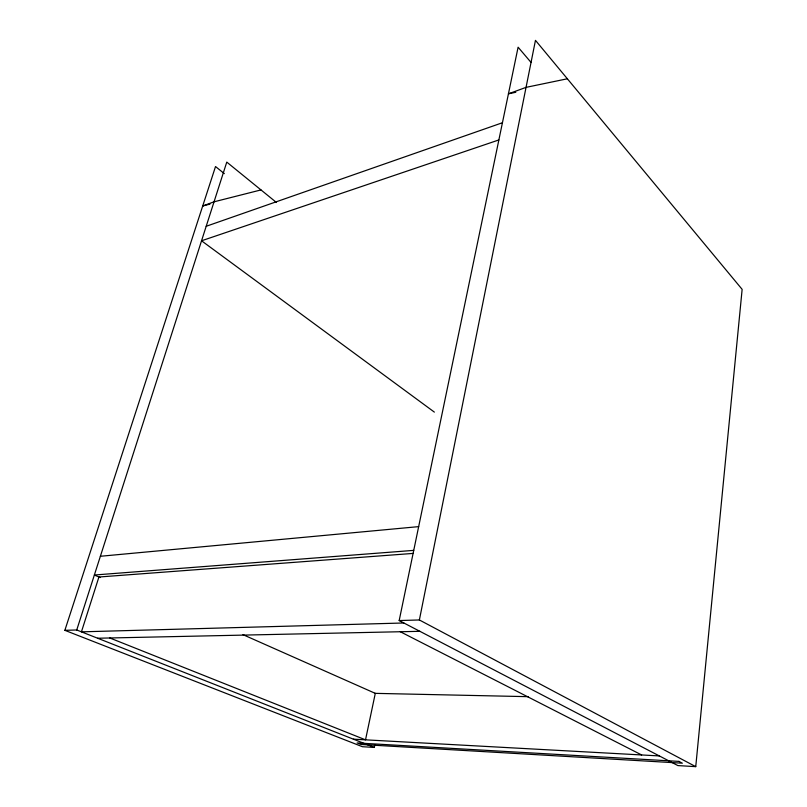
<?xml version="1.0" encoding="UTF-8"?>
<svg xmlns="http://www.w3.org/2000/svg" width="807" height="807" viewBox="0 0 807 807"><rect width="100%" height="100%" fill="white"/><g stroke="black" fill="none" stroke-linecap="round" stroke-linejoin="round"><path stroke-width="1.21" d="M695.745 766.65L742.137 289.36L535.465 40.35L419.378 619.968L695.745 766.65L677.89 765.581L399.183 620.553L518.104 47.199L531.137 62.532M224.336 173.626L215.519 166.545L64.863 630.328L362.424 746.717L374.307 747.433L374.821 744.962M64.863 630.328L76.736 629.985L226.777 162.106L276.468 202.507M206.199 226.283L502.428 122.745M498.867 139.944L201.548 240.789L434.358 412.105M260.984 189.917L214.047 201.811L202.718 205.967L209.951 204.131M515.804 92.27L508.43 93.824L526.053 87.358L567.361 78.783M100.381 556.275L418.672 526.628M413.739 550.374L94.369 575.018L100.139 577.55M413.204 553.41L98.918 577.015L81.436 631.841L403.853 622.984M399.183 620.553L419.378 619.968M97.637 638.236L419.862 631.316M374.599 693.344L528.252 696.673M353.385 739.172L659.339 755.927M76.736 629.985L374.307 747.433M109.813 637.974L365.521 739.837L375.295 693.364L242.957 634.645M400.312 631.74L641.636 754.959M678.939 761.394L357.118 742.944L360.991 744.468L682.349 763.19L678.939 761.394"/></g></svg>
